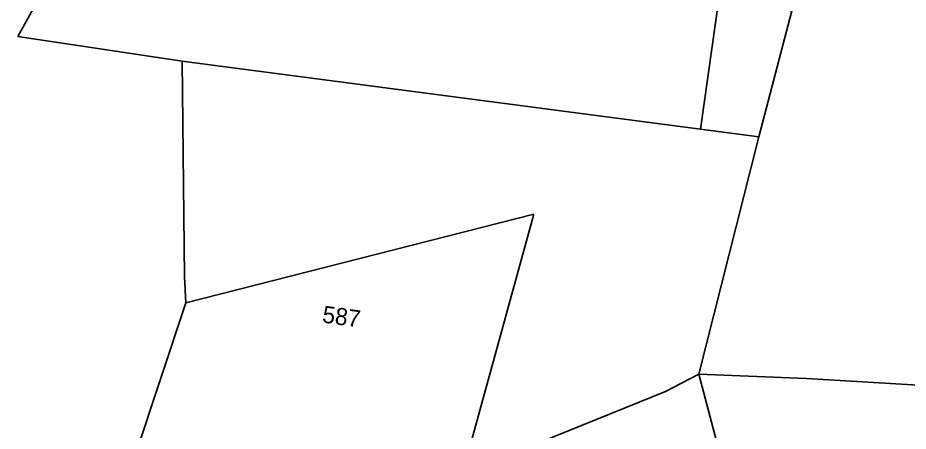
# Model space of a CAD drawing. Header units: metres. Extents: x 291974 to 293244, y 2020596 to 2023640.
# Drawn here: x 292563.5 to 292752, y 2021827.1 to 2021914.6 of the extents above; entities that cross this region are included whole.
import ezdxf
from ezdxf.enums import TextEntityAlignment as Align

# ---------------------------------------------------------------- set-up
doc = ezdxf.new("R2010")
doc.units = ezdxf.units.M
doc.header["$MEASUREMENT"] = 0
doc.layers.add('POLY_PARCEL', color=6, linetype='Continuous')
doc.layers.add('TEXT_PARCEL', color=7, linetype='Continuous')
doc.styles.add('TEXT_MAP', font='')
doc.styles.get('TEXT_MAP').set_extended_font_data('Kruti Dev 050')

msp = doc.modelspace()

# ---------------------------------------------------------------- linework, layer by layer
at = {"layer": 'POLY_PARCEL'}
for p, q in [((292622.59, 2022016.9), (292563.47, 2021910.64)), ((292708, 2021891), (292722.37, 2021992.65)), ((292741.12, 2021968.89), (292720.35, 2021889.38)), ((292563.47, 2021910.64), (292598.28, 2021905.39)), ((292598.74, 2021859.68), (292598.28, 2021905.39)), ((292598.28, 2021905.39), (292708, 2021891)), ((292720.35, 2021889.38), (292707.68, 2021839.15)), ((292708, 2021891), (292720.35, 2021889.38)), ((292672.74, 2021872.97), (292599.07, 2021854.25)), ((292659.37, 2021824.5), (292672.74, 2021872.97)), ((292599.07, 2021854.25), (292598.74, 2021859.68)), ((292599.07, 2021854.25), (292587.2, 2021818.58)), ((292707.68, 2021839.15), (292700.57, 2021835.48)), ((292707.68, 2021839.15), (292730.44, 2021838.18)), ((292722.39, 2021782.92), (292707.68, 2021839.15)), ((292730.44, 2021838.18), (292776.96, 2021835.4)), ((292700.57, 2021835.48), (292657.99, 2021818.23))]:
    msp.add_line(p, q, dxfattribs=at)

# ---------------------------------------------------------------- texts
at = {"layer": 'TEXT_PARCEL', "style": 'TEXT_MAP'}
msp.add_text('587', height=3.6, rotation=352.3236, dxfattribs=at).set_placement((292632.02, 2021851.33), align=Align.MIDDLE)

doc.saveas('drawing.dxf')
